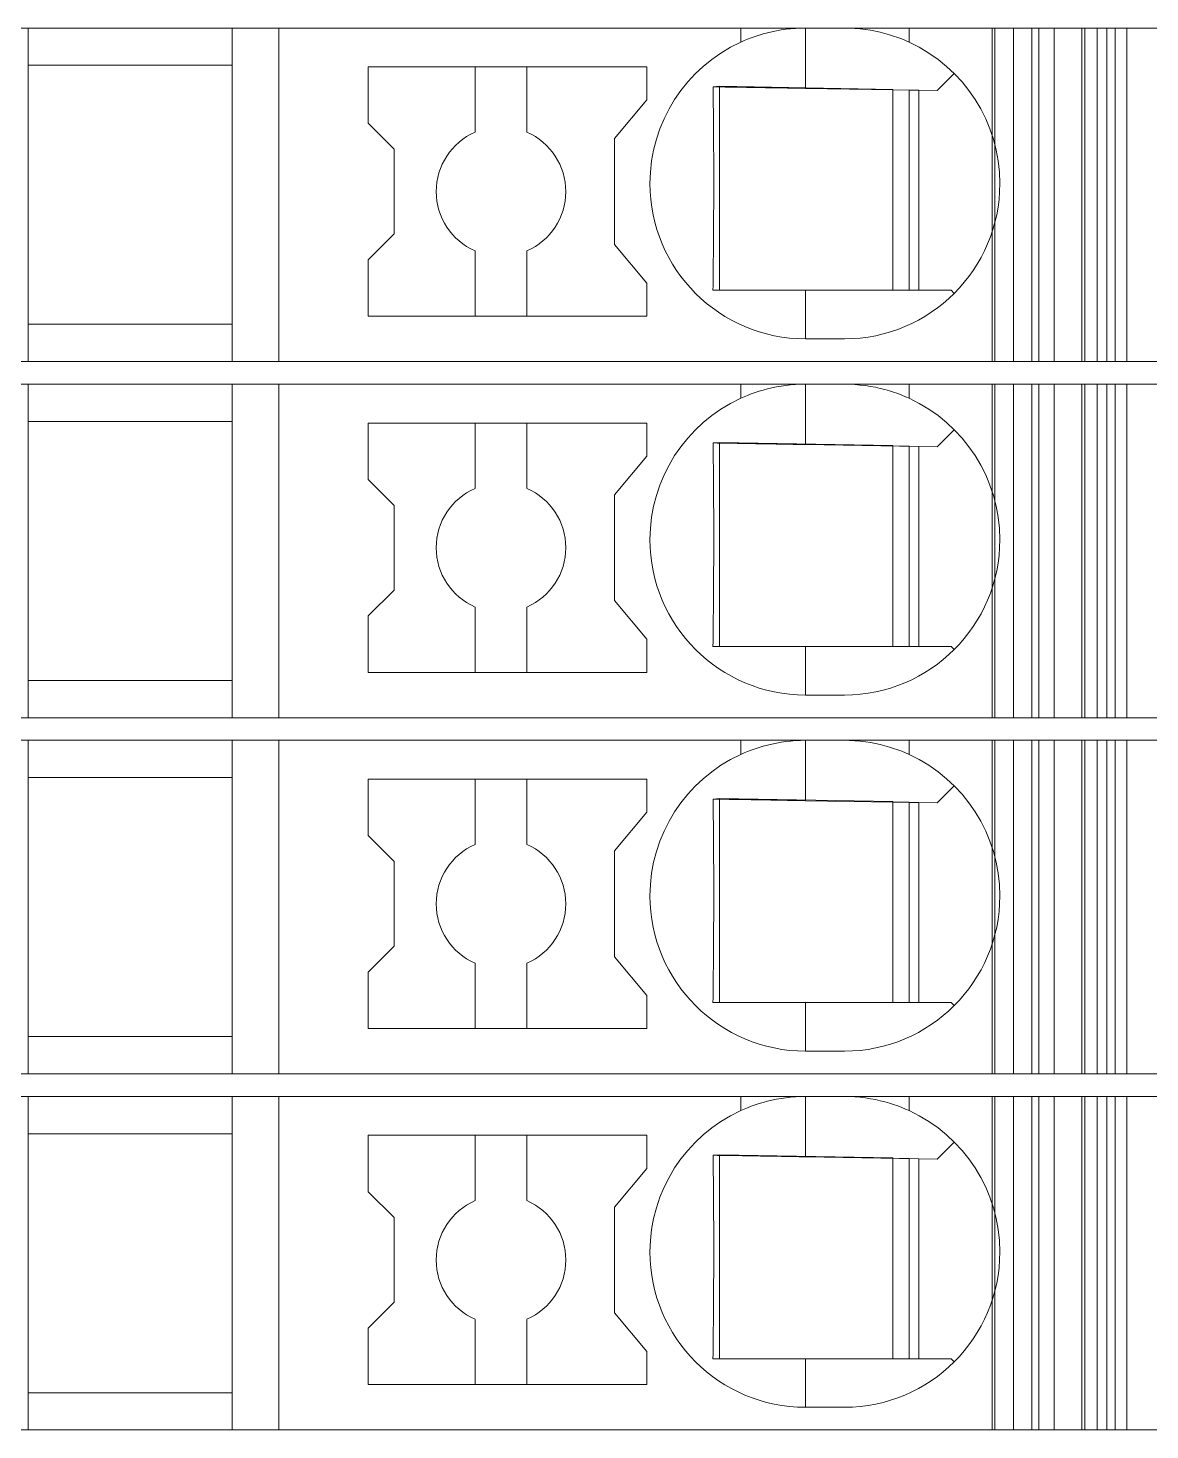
# Model space of a CAD drawing. Header units: millimetres. Extents: x 0 to 1680, y 0 to 1188.
# Drawn here: x 910.05 to 927.37, y 329.35 to 351 of the extents above; entities that cross this region are included whole.
import ezdxf
from ezdxf.enums import TextEntityAlignment as Align

# ---------------------------------------------------------------- set-up
doc = ezdxf.new("R2010")
doc.units = ezdxf.units.MM
for name, color, linetype, lineweight in [('EPLAN309', 5, 'Continuous', 5), ('EPLAN493', 5, 'Continuous', 5), ('MAIN-1', 7, 'Continuous', 5), ('MAIN-2', 7, 'Continuous', 5)]:
    doc.layers.add(name, color=color, linetype=linetype, lineweight=lineweight)
doc.styles.add('Tahoma', font='')
doc.styles.get('Tahoma').set_extended_font_data('Tahoma')

# ---------------------------------------------------------------- blocks, each defined once
blk = doc.blocks.new('EPLSYM_LibrarySPECIAL_Symbol12_Variant0_Placement8_10')
at = {"layer": 'EPLAN309', "lineweight": 13, "ltscale": 16}
blk.add_lwpolyline([(0, -5.15), (68.15, -5.15), (68.15, 0), (0, 0)], close=True, dxfattribs=at)
at = {"layer": 'EPLAN493', "color": 5, "style": 'Tahoma'}
blk.add_attdef('17_20450', text='', height=2.3478, dxfattribs=at).set_placement((0, -21.83478), align=Align.MIDDLE_RIGHT)
blk = doc.blocks.new('EPLSYM_LibrarySPECIAL_Symbol12_Variant0_Placement8_11')
at = {"layer": 'EPLAN309', "lineweight": 13, "ltscale": 16}
blk.add_lwpolyline([(0, -5.15), (68.15, -5.15), (68.15, 0), (0, 0)], close=True, dxfattribs=at)
at = {"layer": 'EPLAN493', "color": 5, "style": 'Tahoma'}
blk.add_attdef('17_20450', text='', height=2.3478, dxfattribs=at).set_placement((0, -21.83478), align=Align.MIDDLE_RIGHT)
blk = doc.blocks.new('EPLSYM_LibrarySPECIAL_Symbol12_Variant0_Placement8_12')
at = {"layer": 'EPLAN309', "lineweight": 13, "ltscale": 16}
blk.add_lwpolyline([(0, -5.15), (68.15, -5.15), (68.15, 0), (0, 0)], close=True, dxfattribs=at)
at = {"layer": 'EPLAN493', "color": 5, "style": 'Tahoma'}
blk.add_attdef('17_20450', text='', height=2.3478, dxfattribs=at).set_placement((0, -21.83478), align=Align.MIDDLE_RIGHT)
blk = doc.blocks.new('EPLSYM_LibrarySPECIAL_Symbol12_Variant0_Placement8_13')
at = {"layer": 'EPLAN309', "lineweight": 13, "ltscale": 16}
blk.add_lwpolyline([(0, -5.15), (68.15, -5.15), (68.15, 0), (0, 0)], close=True, dxfattribs=at)
at = {"layer": 'EPLAN493', "color": 5, "style": 'Tahoma'}
blk.add_attdef('17_20450', text='', height=2.3478, dxfattribs=at).set_placement((0, -21.83478), align=Align.MIDDLE_RIGHT)

msp = doc.modelspace()

# ---------------------------------------------------------------- linework, layer by layer
at = {"layer": 'MAIN-1'}
for p, q in [((910.05, 351), (913.2, 351)), ((910.05, 351), (910.05, 345.85)), ((913.919, 351), (913.2, 351)), ((913.2, 345.85), (913.2, 351)), ((921.05, 351), (913.919, 351)), ((913.919, 351), (913.919, 345.85)), ((921.05, 351), (922.05, 351)), ((921.05, 350.782), (921.05, 351)), ((921.601, 350.958), (921.531, 350.943)), ((921.673, 350.97), (921.601, 350.958)), ((921.746, 350.981), (921.673, 350.97)), ((921.821, 350.989), (921.746, 350.981)), ((921.897, 350.995), (921.821, 350.989)), ((921.973, 350.999), (921.897, 350.995)), ((922.05, 351), (921.973, 350.999)), ((922.05, 350.068), (922.05, 351)), ((922.05, 351), (922.65, 351)), ((922.65, 351), (922.732, 350.999)), ((923.65, 351), (922.65, 351)), ((922.732, 350.999), (922.814, 350.994)), ((922.814, 350.994), (922.896, 350.987)), ((922.896, 350.987), (922.975, 350.978)), ((922.975, 350.978), (923.053, 350.966)), ((923.053, 350.966), (923.13, 350.952)), ((923.13, 350.952), (923.204, 350.935)), ((923.65, 351), (926.704, 351)), ((923.65, 350.782), (923.65, 351)), ((926.832, 351), (926.704, 351)), ((926.704, 345.85), (926.704, 351)), ((926.832, 351), (927.367, 351)), ((926.832, 345.85), (926.832, 351)), ((921.102, 350.805), (921.05, 350.782)), ((921.156, 350.827), (921.102, 350.805)), ((921.213, 350.849), (921.156, 350.827)), ((921.272, 350.87), (921.213, 350.849)), ((921.333, 350.89), (921.272, 350.87)), ((921.397, 350.909), (921.333, 350.89)), ((921.463, 350.927), (921.397, 350.909)), ((921.531, 350.943), (921.463, 350.927)), ((923.204, 350.935), (923.275, 350.917)), ((923.275, 350.917), (923.345, 350.897)), ((923.345, 350.897), (923.411, 350.876)), ((923.411, 350.876), (923.475, 350.854)), ((923.475, 350.854), (923.536, 350.831)), ((923.536, 350.831), (923.594, 350.806)), ((923.594, 350.806), (923.65, 350.782)), ((910.05, 350.425), (913.2, 350.425)), ((915.3, 350.4), (915.3, 349.529)), ((915.3, 350.4), (919.6, 350.4)), ((916.95, 350.4), (916.95, 349.392)), ((917.75, 349.392), (917.75, 350.4)), ((919.6, 349.889), (919.6, 350.4)), ((924.083, 350.033), (924.347, 350.297)), ((920.624, 350.092), (920.625, 350.022)), ((920.685, 350.091), (920.624, 350.092)), ((920.746, 350.09), (920.685, 350.091)), ((920.721, 350.091), (920.721, 346.95)), ((920.809, 350.089), (920.746, 350.09)), ((920.873, 350.088), (920.809, 350.089)), ((920.937, 350.087), (920.873, 350.088)), ((921.003, 350.086), (920.937, 350.087)), ((921.071, 350.085), (921.003, 350.086)), ((921.14, 350.084), (921.071, 350.085)), ((921.21, 350.082), (921.14, 350.084)), ((921.283, 350.081), (921.21, 350.082)), ((921.358, 350.08), (921.283, 350.081)), ((919.1, 349.293), (919.6, 349.889)), ((920.625, 350.022), (920.625, 349.95)), ((920.625, 349.95), (920.626, 349.877)), ((920.626, 349.877), (920.627, 349.803)), ((921.435, 350.079), (921.358, 350.08)), ((921.514, 350.077), (921.435, 350.079)), ((921.597, 350.076), (921.514, 350.077)), ((921.682, 350.075), (921.597, 350.076)), ((921.771, 350.073), (921.682, 350.075)), ((921.862, 350.071), (921.771, 350.073)), ((921.955, 350.07), (921.862, 350.071)), ((922.05, 350.068), (921.955, 350.07)), ((922.05, 350.068), (924.083, 350.033)), ((923.4, 350.045), (923.4, 346.95)), ((923.65, 346.95), (923.65, 350.04)), ((923.8, 350.038), (923.8, 346.95)), ((920.627, 349.803), (920.628, 349.727)), ((920.628, 349.727), (920.628, 349.649)), ((920.628, 349.649), (920.629, 349.57)), ((915.7, 349.129), (915.3, 349.529)), ((920.629, 349.57), (920.63, 349.488)), ((920.63, 349.488), (920.63, 349.404)), ((919.1, 349.293), (919.1, 347.657)), ((920.63, 349.404), (920.631, 349.317)), ((920.631, 349.317), (920.631, 349.226)), ((920.631, 349.226), (920.632, 349.132)), ((915.7, 349.129), (915.7, 347.821)), ((920.632, 349.132), (920.633, 349.034)), ((920.633, 349.034), (920.633, 348.931)), ((920.633, 348.931), (920.633, 348.824)), ((920.633, 348.824), (920.633, 348.713)), ((920.633, 348.713), (920.634, 348.6)), ((920.634, 348.6), (920.633, 348.479)), ((920.633, 348.479), (920.633, 348.361)), ((920.633, 348.361), (920.633, 348.247)), ((920.633, 348.247), (920.632, 348.138)), ((920.632, 348.138), (920.632, 348.034)), ((920.632, 348.034), (920.631, 347.934)), ((920.631, 347.934), (920.631, 347.839)), ((915.7, 347.821), (915.3, 347.421)), ((920.63, 347.748), (920.629, 347.659)), ((920.631, 347.839), (920.63, 347.748)), ((916.95, 347.558), (916.95, 346.55)), ((917.75, 347.558), (917.75, 346.55)), ((919.1, 347.657), (919.6, 347.061)), ((920.628, 347.49), (920.627, 347.408)), ((920.629, 347.659), (920.628, 347.573)), ((920.628, 347.573), (920.628, 347.49)), ((915.3, 347.421), (915.3, 346.55)), ((920.626, 347.329), (920.625, 347.25)), ((920.627, 347.408), (920.626, 347.329)), ((919.6, 346.55), (919.6, 347.061)), ((920.624, 347.098), (920.623, 347.024)), ((920.625, 347.25), (920.624, 347.174)), ((920.624, 347.174), (920.624, 347.098)), ((920.623, 347.024), (920.622, 346.95)), ((920.622, 346.95), (920.683, 346.95)), ((920.683, 346.95), (920.746, 346.95)), ((920.746, 346.95), (920.809, 346.95)), ((920.809, 346.95), (920.873, 346.95)), ((920.873, 346.95), (920.939, 346.95)), ((920.939, 346.95), (921.005, 346.95)), ((921.005, 346.95), (921.074, 346.95)), ((921.074, 346.95), (921.144, 346.95)), ((921.144, 346.95), (921.215, 346.95)), ((921.215, 346.95), (921.289, 346.95)), ((921.289, 346.95), (921.364, 346.95)), ((921.364, 346.95), (921.442, 346.95)), ((921.442, 346.95), (921.522, 346.95)), ((921.522, 346.95), (921.605, 346.95)), ((921.605, 346.95), (921.69, 346.95)), ((921.69, 346.95), (921.778, 346.95)), ((921.778, 346.95), (921.867, 346.95)), ((921.867, 346.95), (921.958, 346.95)), ((921.958, 346.95), (922.05, 346.95)), ((922.05, 346.95), (924.3, 346.95)), ((922.05, 346.95), (922.05, 346.2)), ((924.347, 346.903), (924.3, 346.95)), ((910.05, 346.425), (913.2, 346.425)), ((919.6, 346.55), (915.3, 346.55)), ((922.65, 346.2), (922.05, 346.2)), ((910.05, 345.85), (913.2, 345.85)), ((913.919, 345.85), (913.2, 345.85)), ((913.919, 345.85), (926.704, 345.85)), ((925.544, 345.85), (925.544, 345.85)), ((925.65, 345.85), (925.65, 345.85)), ((926.832, 345.85), (926.704, 345.85)), ((926.832, 345.85), (927.367, 345.85)), ((910.05, 345.5), (913.2, 345.5)), ((910.05, 345.5), (910.05, 340.35)), ((913.919, 345.5), (913.2, 345.5)), ((913.2, 340.35), (913.2, 345.5)), ((921.05, 345.5), (913.919, 345.5)), ((913.919, 345.5), (913.919, 340.35)), ((921.05, 345.5), (922.05, 345.5)), ((921.05, 345.282), (921.05, 345.5)), ((921.156, 345.327), (921.102, 345.305)), ((921.213, 345.349), (921.156, 345.327)), ((921.272, 345.37), (921.213, 345.349)), ((921.333, 345.39), (921.272, 345.37)), ((921.397, 345.409), (921.333, 345.39)), ((921.463, 345.427), (921.397, 345.409)), ((921.531, 345.443), (921.463, 345.427)), ((921.601, 345.458), (921.531, 345.443)), ((921.673, 345.47), (921.601, 345.458)), ((921.746, 345.481), (921.673, 345.47)), ((921.821, 345.489), (921.746, 345.481)), ((921.897, 345.495), (921.821, 345.489)), ((921.973, 345.499), (921.897, 345.495)), ((922.05, 345.5), (921.973, 345.499)), ((922.05, 344.568), (922.05, 345.5)), ((922.05, 345.5), (922.65, 345.5)), ((922.65, 345.5), (922.732, 345.499)), ((923.65, 345.5), (922.65, 345.5)), ((922.732, 345.499), (922.814, 345.494)), ((922.814, 345.494), (922.896, 345.487)), ((922.896, 345.487), (922.975, 345.478)), ((922.975, 345.478), (923.053, 345.466)), ((923.053, 345.466), (923.13, 345.452)), ((923.13, 345.452), (923.204, 345.435)), ((923.204, 345.435), (923.275, 345.417)), ((923.275, 345.417), (923.345, 345.397)), ((923.345, 345.397), (923.411, 345.376)), ((923.411, 345.376), (923.475, 345.354)), ((923.475, 345.354), (923.536, 345.331)), ((923.536, 345.331), (923.594, 345.306)), ((923.65, 345.5), (926.704, 345.5)), ((923.65, 345.282), (923.65, 345.5)), ((926.832, 345.5), (926.704, 345.5)), ((926.704, 340.35), (926.704, 345.5)), ((926.832, 345.5), (927.367, 345.5)), ((926.832, 340.35), (926.832, 345.5)), ((921.102, 345.305), (921.05, 345.282)), ((923.594, 345.306), (923.65, 345.282)), ((910.05, 344.925), (913.2, 344.925)), ((915.3, 344.9), (915.3, 344.029)), ((915.3, 344.9), (919.6, 344.9)), ((916.95, 344.9), (916.95, 343.892)), ((917.75, 343.892), (917.75, 344.9)), ((919.6, 344.389), (919.6, 344.9)), ((924.083, 344.533), (924.347, 344.797)), ((920.624, 344.592), (920.625, 344.522)), ((920.685, 344.591), (920.624, 344.592)), ((920.625, 344.522), (920.625, 344.45)), ((920.746, 344.59), (920.685, 344.591)), ((920.721, 344.591), (920.721, 341.45)), ((920.809, 344.589), (920.746, 344.59)), ((920.873, 344.588), (920.809, 344.589)), ((920.937, 344.587), (920.873, 344.588)), ((921.003, 344.586), (920.937, 344.587)), ((921.071, 344.585), (921.003, 344.586)), ((921.14, 344.584), (921.071, 344.585)), ((921.21, 344.582), (921.14, 344.584)), ((921.283, 344.581), (921.21, 344.582)), ((921.358, 344.58), (921.283, 344.581)), ((921.435, 344.579), (921.358, 344.58)), ((921.514, 344.577), (921.435, 344.579)), ((921.597, 344.576), (921.514, 344.577)), ((921.682, 344.575), (921.597, 344.576)), ((921.771, 344.573), (921.682, 344.575)), ((921.862, 344.571), (921.771, 344.573)), ((921.955, 344.57), (921.862, 344.571)), ((922.05, 344.568), (921.955, 344.57)), ((922.05, 344.568), (924.083, 344.533)), ((923.4, 344.545), (923.4, 341.45)), ((923.65, 341.45), (923.65, 344.54)), ((923.8, 344.538), (923.8, 341.45)), ((919.1, 343.793), (919.6, 344.389)), ((920.625, 344.45), (920.626, 344.377)), ((920.626, 344.377), (920.627, 344.303)), ((920.627, 344.303), (920.628, 344.227)), ((915.7, 343.629), (915.3, 344.029)), ((920.628, 344.227), (920.628, 344.149)), ((920.628, 344.149), (920.629, 344.07)), ((920.629, 344.07), (920.63, 343.988)), ((920.63, 343.988), (920.63, 343.904)), ((920.63, 343.904), (920.631, 343.817)), ((920.631, 343.817), (920.631, 343.726)), ((915.7, 343.629), (915.7, 342.321)), ((919.1, 343.793), (919.1, 342.157)), ((920.631, 343.726), (920.632, 343.632)), ((920.632, 343.632), (920.633, 343.534)), ((920.633, 343.534), (920.633, 343.431)), ((920.633, 343.431), (920.633, 343.324)), ((920.633, 343.324), (920.633, 343.213)), ((920.633, 343.213), (920.634, 343.1)), ((920.634, 343.1), (920.633, 342.979)), ((920.633, 342.979), (920.633, 342.861)), ((920.633, 342.747), (920.632, 342.638)), ((920.633, 342.861), (920.633, 342.747)), ((920.632, 342.534), (920.631, 342.434)), ((920.632, 342.638), (920.632, 342.534)), ((915.7, 342.321), (915.3, 341.921)), ((920.631, 342.339), (920.63, 342.248)), ((920.631, 342.434), (920.631, 342.339)), ((919.1, 342.157), (919.6, 341.561)), ((920.629, 342.159), (920.628, 342.073)), ((920.628, 342.073), (920.628, 341.99)), ((920.63, 342.248), (920.629, 342.159)), ((915.3, 341.921), (915.3, 341.05)), ((916.95, 342.058), (916.95, 341.05)), ((917.75, 342.058), (917.75, 341.05)), ((920.627, 341.908), (920.626, 341.829)), ((920.628, 341.99), (920.627, 341.908)), ((920.625, 341.75), (920.624, 341.674)), ((920.624, 341.674), (920.624, 341.598)), ((920.626, 341.829), (920.625, 341.75)), ((919.6, 341.05), (919.6, 341.561)), ((920.623, 341.524), (920.622, 341.45)), ((920.622, 341.45), (920.683, 341.45)), ((920.624, 341.598), (920.623, 341.524)), ((920.683, 341.45), (920.746, 341.45)), ((920.746, 341.45), (920.809, 341.45)), ((920.809, 341.45), (920.873, 341.45)), ((920.873, 341.45), (920.939, 341.45)), ((920.939, 341.45), (921.005, 341.45)), ((921.005, 341.45), (921.074, 341.45)), ((921.074, 341.45), (921.144, 341.45)), ((921.144, 341.45), (921.215, 341.45)), ((921.215, 341.45), (921.289, 341.45)), ((921.289, 341.45), (921.364, 341.45)), ((921.364, 341.45), (921.442, 341.45)), ((921.442, 341.45), (921.522, 341.45)), ((921.522, 341.45), (921.605, 341.45)), ((921.605, 341.45), (921.69, 341.45)), ((921.69, 341.45), (921.778, 341.45)), ((921.778, 341.45), (921.867, 341.45)), ((921.867, 341.45), (921.958, 341.45)), ((921.958, 341.45), (922.05, 341.45)), ((922.05, 341.45), (924.3, 341.45)), ((922.05, 341.45), (922.05, 340.7)), ((924.347, 341.403), (924.3, 341.45)), ((919.6, 341.05), (915.3, 341.05)), ((910.05, 340.925), (913.2, 340.925)), ((922.65, 340.7), (922.05, 340.7)), ((910.05, 340.35), (913.2, 340.35)), ((913.919, 340.35), (913.2, 340.35)), ((913.919, 340.35), (926.704, 340.35)), ((925.544, 340.35), (925.544, 340.35)), ((925.65, 340.35), (925.65, 340.35)), ((926.832, 340.35), (926.704, 340.35)), ((926.832, 340.35), (927.367, 340.35)), ((910.05, 340), (913.2, 340)), ((910.05, 340), (910.05, 334.85)), ((913.919, 340), (913.2, 340)), ((913.2, 334.85), (913.2, 340)), ((921.05, 340), (913.919, 340)), ((913.919, 340), (913.919, 334.85)), ((921.05, 340), (922.05, 340)), ((921.05, 339.782), (921.05, 340)), ((921.397, 339.909), (921.333, 339.89)), ((921.463, 339.927), (921.397, 339.909)), ((921.531, 339.943), (921.463, 339.927)), ((921.601, 339.958), (921.531, 339.943)), ((921.673, 339.97), (921.601, 339.958)), ((921.746, 339.981), (921.673, 339.97)), ((921.821, 339.989), (921.746, 339.981)), ((921.897, 339.995), (921.821, 339.989)), ((921.973, 339.999), (921.897, 339.995)), ((922.05, 340), (921.973, 339.999)), ((922.05, 339.068), (922.05, 340)), ((922.05, 340), (922.65, 340)), ((922.65, 340), (922.732, 339.999)), ((923.65, 340), (922.65, 340)), ((922.732, 339.999), (922.814, 339.994)), ((922.814, 339.994), (922.896, 339.987)), ((922.896, 339.987), (922.975, 339.978)), ((922.975, 339.978), (923.053, 339.966)), ((923.053, 339.966), (923.13, 339.952)), ((923.13, 339.952), (923.204, 339.935)), ((923.204, 339.935), (923.275, 339.917)), ((923.275, 339.917), (923.345, 339.897)), ((923.65, 340), (926.704, 340)), ((923.65, 339.782), (923.65, 340)), ((926.832, 340), (926.704, 340)), ((926.704, 334.85), (926.704, 340)), ((926.832, 340), (927.367, 340)), ((926.832, 334.85), (926.832, 340)), ((921.102, 339.805), (921.05, 339.782)), ((921.156, 339.827), (921.102, 339.805)), ((921.213, 339.849), (921.156, 339.827)), ((921.272, 339.87), (921.213, 339.849)), ((921.333, 339.89), (921.272, 339.87)), ((923.345, 339.897), (923.411, 339.876)), ((923.411, 339.876), (923.475, 339.854)), ((923.475, 339.854), (923.536, 339.831)), ((923.536, 339.831), (923.594, 339.806)), ((923.594, 339.806), (923.65, 339.782)), ((910.05, 339.425), (913.2, 339.425)), ((915.3, 339.4), (915.3, 338.529)), ((915.3, 339.4), (919.6, 339.4)), ((916.95, 339.4), (916.95, 338.392)), ((917.75, 338.392), (917.75, 339.4)), ((919.6, 338.889), (919.6, 339.4)), ((924.083, 339.033), (924.347, 339.297)), ((920.624, 339.092), (920.625, 339.022)), ((920.685, 339.091), (920.624, 339.092)), ((920.746, 339.09), (920.685, 339.091)), ((920.721, 339.091), (920.721, 335.95)), ((920.809, 339.089), (920.746, 339.09)), ((920.873, 339.088), (920.809, 339.089)), ((920.937, 339.087), (920.873, 339.088)), ((921.003, 339.086), (920.937, 339.087)), ((921.071, 339.085), (921.003, 339.086)), ((921.14, 339.084), (921.071, 339.085)), ((921.21, 339.082), (921.14, 339.084)), ((921.283, 339.081), (921.21, 339.082)), ((921.358, 339.08), (921.283, 339.081)), ((921.435, 339.079), (921.358, 339.08)), ((921.514, 339.077), (921.435, 339.079)), ((921.597, 339.076), (921.514, 339.077)), ((921.682, 339.075), (921.597, 339.076)), ((921.771, 339.073), (921.682, 339.075)), ((921.862, 339.071), (921.771, 339.073)), ((921.955, 339.07), (921.862, 339.071)), ((922.05, 339.068), (921.955, 339.07)), ((922.05, 339.068), (924.083, 339.033)), ((923.4, 339.045), (923.4, 335.95)), ((923.65, 335.95), (923.65, 339.04)), ((919.1, 338.293), (919.6, 338.889)), ((920.625, 339.022), (920.625, 338.95)), ((920.625, 338.95), (920.626, 338.877)), ((920.626, 338.877), (920.627, 338.803)), ((923.8, 339.038), (923.8, 335.95)), ((920.627, 338.803), (920.628, 338.727)), ((920.628, 338.727), (920.628, 338.649)), ((920.628, 338.649), (920.629, 338.57)), ((915.7, 338.129), (915.3, 338.529)), ((920.629, 338.57), (920.63, 338.488)), ((920.63, 338.488), (920.63, 338.404)), ((920.63, 338.404), (920.631, 338.317)), ((919.1, 338.293), (919.1, 336.657)), ((920.631, 338.317), (920.631, 338.226)), ((920.631, 338.226), (920.632, 338.132)), ((915.7, 338.129), (915.7, 336.821)), ((920.632, 338.132), (920.633, 338.034)), ((920.633, 338.034), (920.633, 337.931)), ((920.633, 337.931), (920.633, 337.824)), ((920.633, 337.824), (920.633, 337.713)), ((920.633, 337.713), (920.634, 337.6)), ((920.634, 337.6), (920.633, 337.479)), ((920.633, 337.479), (920.633, 337.361)), ((920.633, 337.361), (920.633, 337.247)), ((920.633, 337.247), (920.632, 337.138)), ((920.632, 337.138), (920.632, 337.034)), ((920.632, 337.034), (920.631, 336.934)), ((920.631, 336.934), (920.631, 336.839)), ((915.7, 336.821), (915.3, 336.421)), ((920.629, 336.659), (920.628, 336.573)), ((920.63, 336.748), (920.629, 336.659)), ((920.631, 336.839), (920.63, 336.748)), ((916.95, 336.558), (916.95, 335.55)), ((917.75, 336.558), (917.75, 335.55)), ((919.1, 336.657), (919.6, 336.061)), ((920.628, 336.49), (920.627, 336.408)), ((920.628, 336.573), (920.628, 336.49)), ((915.3, 336.421), (915.3, 335.55)), ((920.625, 336.25), (920.624, 336.174)), ((920.626, 336.329), (920.625, 336.25)), ((920.627, 336.408), (920.626, 336.329)), ((919.6, 335.55), (919.6, 336.061)), ((920.623, 336.024), (920.622, 335.95)), ((920.624, 336.098), (920.623, 336.024)), ((920.624, 336.174), (920.624, 336.098)), ((920.622, 335.95), (920.683, 335.95)), ((920.683, 335.95), (920.746, 335.95)), ((920.746, 335.95), (920.809, 335.95)), ((920.809, 335.95), (920.873, 335.95)), ((920.873, 335.95), (920.939, 335.95)), ((920.939, 335.95), (921.005, 335.95)), ((921.005, 335.95), (921.074, 335.95)), ((921.074, 335.95), (921.144, 335.95)), ((921.144, 335.95), (921.215, 335.95)), ((921.215, 335.95), (921.289, 335.95)), ((921.289, 335.95), (921.364, 335.95)), ((921.364, 335.95), (921.442, 335.95)), ((921.442, 335.95), (921.522, 335.95)), ((921.522, 335.95), (921.605, 335.95)), ((921.605, 335.95), (921.69, 335.95)), ((921.69, 335.95), (921.778, 335.95)), ((921.778, 335.95), (921.867, 335.95)), ((921.867, 335.95), (921.958, 335.95)), ((921.958, 335.95), (922.05, 335.95)), ((922.05, 335.95), (924.3, 335.95)), ((922.05, 335.95), (922.05, 335.2)), ((924.347, 335.903), (924.3, 335.95)), ((910.05, 335.425), (913.2, 335.425)), ((919.6, 335.55), (915.3, 335.55)), ((922.65, 335.2), (922.05, 335.2)), ((910.05, 334.85), (913.2, 334.85)), ((913.919, 334.85), (913.2, 334.85)), ((913.919, 334.85), (926.704, 334.85)), ((925.544, 334.85), (925.544, 334.85)), ((925.65, 334.85), (925.65, 334.85)), ((926.832, 334.85), (926.704, 334.85)), ((926.832, 334.85), (927.367, 334.85)), ((910.05, 334.5), (913.2, 334.5)), ((910.05, 334.5), (910.05, 329.35)), ((913.919, 334.5), (913.2, 334.5)), ((913.2, 329.35), (913.2, 334.5)), ((921.05, 334.5), (913.919, 334.5)), ((913.919, 334.5), (913.919, 329.35)), ((921.05, 334.5), (922.05, 334.5)), ((921.05, 334.282), (921.05, 334.5)), ((921.897, 334.495), (921.821, 334.489)), ((921.973, 334.499), (921.897, 334.495)), ((922.05, 334.5), (921.973, 334.499)), ((922.05, 333.568), (922.05, 334.5)), ((922.05, 334.5), (922.65, 334.5)), ((922.65, 334.5), (922.732, 334.499)), ((923.65, 334.5), (922.65, 334.5)), ((922.732, 334.499), (922.814, 334.494)), ((922.814, 334.494), (922.896, 334.487)), ((923.65, 334.5), (926.704, 334.5)), ((923.65, 334.282), (923.65, 334.5)), ((926.832, 334.5), (926.704, 334.5)), ((926.704, 329.35), (926.704, 334.5)), ((926.832, 334.5), (927.367, 334.5)), ((926.832, 329.35), (926.832, 334.5)), ((921.102, 334.305), (921.05, 334.282)), ((921.156, 334.327), (921.102, 334.305)), ((921.213, 334.349), (921.156, 334.327)), ((921.272, 334.37), (921.213, 334.349)), ((921.333, 334.39), (921.272, 334.37)), ((921.397, 334.409), (921.333, 334.39)), ((921.463, 334.427), (921.397, 334.409)), ((921.531, 334.443), (921.463, 334.427)), ((921.601, 334.458), (921.531, 334.443)), ((921.673, 334.47), (921.601, 334.458)), ((921.746, 334.481), (921.673, 334.47)), ((921.821, 334.489), (921.746, 334.481)), ((922.896, 334.487), (922.975, 334.478)), ((922.975, 334.478), (923.053, 334.466)), ((923.053, 334.466), (923.13, 334.452)), ((923.13, 334.452), (923.204, 334.435)), ((923.204, 334.435), (923.275, 334.417)), ((923.275, 334.417), (923.345, 334.397)), ((923.345, 334.397), (923.411, 334.376)), ((923.411, 334.376), (923.475, 334.354)), ((923.475, 334.354), (923.536, 334.331)), ((923.536, 334.331), (923.594, 334.306)), ((923.594, 334.306), (923.65, 334.282)), ((910.05, 333.925), (913.2, 333.925)), ((915.3, 333.9), (915.3, 333.029)), ((915.3, 333.9), (919.6, 333.9)), ((916.95, 333.9), (916.95, 332.892)), ((917.75, 332.892), (917.75, 333.9)), ((919.6, 333.389), (919.6, 333.9)), ((924.083, 333.533), (924.347, 333.797)), ((920.624, 333.592), (920.625, 333.522)), ((920.685, 333.591), (920.624, 333.592)), ((920.625, 333.522), (920.625, 333.45)), ((920.625, 333.45), (920.626, 333.377)), ((920.746, 333.59), (920.685, 333.591)), ((920.721, 333.591), (920.721, 330.45)), ((920.809, 333.589), (920.746, 333.59)), ((920.873, 333.588), (920.809, 333.589)), ((920.937, 333.587), (920.873, 333.588)), ((921.003, 333.586), (920.937, 333.587)), ((921.071, 333.585), (921.003, 333.586)), ((921.14, 333.584), (921.071, 333.585)), ((921.21, 333.582), (921.14, 333.584)), ((921.283, 333.581), (921.21, 333.582)), ((921.358, 333.58), (921.283, 333.581)), ((921.435, 333.579), (921.358, 333.58)), ((921.514, 333.577), (921.435, 333.579)), ((921.597, 333.576), (921.514, 333.577)), ((921.682, 333.575), (921.597, 333.576)), ((921.771, 333.573), (921.682, 333.575)), ((921.862, 333.571), (921.771, 333.573)), ((921.955, 333.57), (921.862, 333.571)), ((922.05, 333.568), (921.955, 333.57)), ((922.05, 333.568), (924.083, 333.533)), ((923.4, 333.545), (923.4, 330.45)), ((923.65, 330.45), (923.65, 333.54)), ((923.8, 333.538), (923.8, 330.45)), ((919.1, 332.793), (919.6, 333.389)), ((920.626, 333.377), (920.627, 333.303)), ((920.627, 333.303), (920.628, 333.227)), ((920.628, 333.227), (920.628, 333.149)), ((915.7, 332.629), (915.3, 333.029)), ((920.628, 333.149), (920.629, 333.07)), ((920.629, 333.07), (920.63, 332.988)), ((920.63, 332.988), (920.63, 332.904)), ((919.1, 332.793), (919.1, 331.157)), ((920.63, 332.904), (920.631, 332.817)), ((920.631, 332.817), (920.631, 332.726)), ((915.7, 332.629), (915.7, 331.321)), ((920.631, 332.726), (920.632, 332.632)), ((920.632, 332.632), (920.633, 332.534)), ((920.633, 332.534), (920.633, 332.431)), ((920.633, 332.431), (920.633, 332.324)), ((920.633, 332.324), (920.633, 332.213)), ((920.633, 332.213), (920.634, 332.1)), ((920.634, 332.1), (920.633, 331.979)), ((920.633, 331.979), (920.633, 331.861)), ((920.633, 331.747), (920.632, 331.638)), ((920.633, 331.861), (920.633, 331.747)), ((920.632, 331.534), (920.631, 331.434)), ((920.632, 331.638), (920.632, 331.534)), ((915.7, 331.321), (915.3, 330.921)), ((920.63, 331.248), (920.629, 331.159)), ((920.631, 331.339), (920.63, 331.248)), ((920.631, 331.434), (920.631, 331.339)), ((916.95, 331.058), (916.95, 330.05)), ((917.75, 331.058), (917.75, 330.05)), ((919.1, 331.157), (919.6, 330.561)), ((920.629, 331.159), (920.628, 331.073)), ((920.628, 331.073), (920.628, 330.99)), ((915.3, 330.921), (915.3, 330.05)), ((920.626, 330.829), (920.625, 330.75)), ((920.627, 330.908), (920.626, 330.829)), ((920.628, 330.99), (920.627, 330.908)), ((920.624, 330.598), (920.623, 330.524)), ((920.625, 330.75), (920.624, 330.674)), ((920.624, 330.674), (920.624, 330.598)), ((919.6, 330.05), (919.6, 330.561)), ((920.623, 330.524), (920.622, 330.45)), ((920.622, 330.45), (920.683, 330.45)), ((920.683, 330.45), (920.746, 330.45)), ((920.746, 330.45), (920.809, 330.45)), ((920.809, 330.45), (920.873, 330.45)), ((920.873, 330.45), (920.939, 330.45)), ((920.939, 330.45), (921.005, 330.45)), ((921.005, 330.45), (921.074, 330.45)), ((921.074, 330.45), (921.144, 330.45)), ((921.144, 330.45), (921.215, 330.45)), ((921.215, 330.45), (921.289, 330.45)), ((921.289, 330.45), (921.364, 330.45)), ((921.364, 330.45), (921.442, 330.45)), ((921.442, 330.45), (921.522, 330.45)), ((921.522, 330.45), (921.605, 330.45)), ((921.605, 330.45), (921.69, 330.45)), ((921.69, 330.45), (921.778, 330.45)), ((921.778, 330.45), (921.867, 330.45)), ((921.867, 330.45), (921.958, 330.45)), ((921.958, 330.45), (922.05, 330.45)), ((922.05, 330.45), (924.3, 330.45)), ((922.05, 330.45), (922.05, 329.7)), ((924.347, 330.403), (924.3, 330.45)), ((919.6, 330.05), (915.3, 330.05)), ((910.05, 329.925), (913.2, 329.925)), ((922.65, 329.7), (922.05, 329.7)), ((910.05, 329.35), (913.2, 329.35)), ((913.919, 329.35), (913.2, 329.35)), ((913.919, 329.35), (926.704, 329.35)), ((925.544, 329.35), (925.544, 329.35)), ((925.65, 329.35), (925.65, 329.35)), ((926.832, 329.35), (926.704, 329.35)), ((926.832, 329.35), (927.367, 329.35))]:
    msp.add_line(p, q, dxfattribs=at)
for centre, radius, start, end in [((922.05, 348.6), 2.4, 114.6244, 180), ((922.65, 348.6), 2.4, 0, 65.3756), ((917.35, 348.475), 1, 113.5782, 180), ((917.35, 348.475), 1, 0, 66.4218), ((922.05, 348.6), 2.4, 180, 270), ((922.65, 348.6), 2.4, 270, 0), ((917.35, 348.475), 1, 180, 246.4218), ((917.35, 348.475), 1, 293.5782, 0), ((922.05, 343.1), 2.4, 114.6244, 180), ((922.65, 343.1), 2.4, 0, 65.3756), ((917.35, 342.975), 1, 113.5782, 180), ((917.35, 342.975), 1, 0, 66.4218), ((917.35, 342.975), 1, 180, 246.4218), ((917.35, 342.975), 1, 293.5782, 0), ((922.05, 343.1), 2.4, 180, 270), ((922.65, 343.1), 2.4, 270, 0), ((922.05, 337.6), 2.4, 114.6244, 180), ((922.65, 337.6), 2.4, 0, 65.3756), ((917.35, 337.475), 1, 113.5782, 180), ((917.35, 337.475), 1, 0, 66.4218), ((922.05, 337.6), 2.4, 180, 270), ((922.65, 337.6), 2.4, 270, 0), ((917.35, 337.475), 1, 180, 246.4218), ((917.35, 337.475), 1, 293.5782, 0), ((922.05, 332.1), 2.4, 114.6244, 180), ((922.65, 332.1), 2.4, 0, 65.3756), ((917.35, 331.975), 1, 113.5782, 180), ((917.35, 331.975), 1, 0, 66.4218), ((917.35, 331.975), 1, 180, 246.4218), ((917.35, 331.975), 1, 293.5782, 0), ((922.05, 332.1), 2.4, 180, 270), ((922.65, 332.1), 2.4, 270, 0)]:
    msp.add_arc(centre, radius, start, end, dxfattribs=at)
at = {"layer": 'MAIN-2'}
for p, q in [((924.931, 345.85), (924.931, 351)), ((924.971, 351), (924.971, 345.85)), ((925.262, 351), (925.262, 345.85)), ((925.544, 345.85), (925.544, 351)), ((925.65, 345.85), (925.65, 351)), ((925.891, 351), (925.891, 345.85)), ((926.316, 351), (926.316, 345.85)), ((926.361, 351), (926.361, 345.85)), ((926.363, 345.85), (926.363, 351)), ((926.55, 351), (926.55, 345.85)), ((927.008, 345.85), (927.008, 351)), ((920.721, 350.1), (920.624, 350.092)), ((920.721, 350.1), (920.721, 350.091)), ((923.4, 350.053), (920.721, 350.1)), ((923.4, 350.048), (923.4, 350.053)), ((923.65, 350.043), (923.4, 350.048)), ((923.4, 350.048), (923.4, 350.045)), ((923.65, 350.043), (923.65, 350.042)), ((923.8, 350.039), (923.65, 350.042)), ((923.65, 350.04), (923.65, 350.042)), ((923.8, 350.038), (923.8, 350.039)), ((923.8, 350.038), (924.083, 350.033)), ((923.8, 350.038), (923.8, 350.038)), ((923.4, 346.95), (923.4, 346.95)), ((923.65, 346.95), (923.65, 346.95)), ((924.347, 346.903), (924.347, 346.903)), ((924.931, 340.35), (924.931, 345.5)), ((924.971, 345.5), (924.971, 340.35)), ((925.262, 345.5), (925.262, 340.35)), ((925.544, 340.35), (925.544, 345.5)), ((925.65, 340.35), (925.65, 345.5)), ((925.891, 345.5), (925.891, 340.35)), ((926.316, 345.5), (926.316, 340.35)), ((926.361, 345.5), (926.361, 340.35)), ((926.363, 340.35), (926.363, 345.5)), ((926.55, 345.5), (926.55, 340.35)), ((927.008, 340.35), (927.008, 345.5)), ((920.721, 344.6), (920.624, 344.592)), ((920.721, 344.6), (920.721, 344.591)), ((923.4, 344.553), (920.721, 344.6)), ((923.4, 344.548), (923.4, 344.553)), ((923.65, 344.543), (923.4, 344.548)), ((923.4, 344.548), (923.4, 344.545)), ((923.65, 344.543), (923.65, 344.542)), ((923.8, 344.539), (923.65, 344.542)), ((923.65, 344.54), (923.65, 344.542)), ((923.8, 344.538), (923.8, 344.539)), ((923.8, 344.538), (924.083, 344.533)), ((923.8, 344.538), (923.8, 344.538)), ((923.4, 341.45), (923.4, 341.45)), ((923.65, 341.45), (923.65, 341.45)), ((924.347, 341.403), (924.347, 341.403)), ((924.931, 334.85), (924.931, 340)), ((924.971, 340), (924.971, 334.85)), ((925.262, 340), (925.262, 334.85)), ((925.544, 334.85), (925.544, 340)), ((925.65, 334.85), (925.65, 340)), ((925.891, 340), (925.891, 334.85)), ((926.316, 340), (926.316, 334.85)), ((926.361, 340), (926.361, 334.85)), ((926.363, 334.85), (926.363, 340)), ((926.55, 340), (926.55, 334.85)), ((927.008, 334.85), (927.008, 340)), ((920.721, 339.1), (920.624, 339.092)), ((920.721, 339.1), (920.721, 339.091)), ((923.4, 339.053), (920.721, 339.1)), ((923.4, 339.048), (923.4, 339.053)), ((923.65, 339.043), (923.4, 339.048)), ((923.4, 339.048), (923.4, 339.045)), ((923.65, 339.043), (923.65, 339.042)), ((923.8, 339.039), (923.65, 339.042)), ((923.65, 339.04), (923.65, 339.042)), ((923.8, 339.038), (923.8, 339.039)), ((923.8, 339.038), (924.083, 339.033)), ((923.8, 339.038), (923.8, 339.038)), ((923.4, 335.95), (923.4, 335.95)), ((923.65, 335.95), (923.65, 335.95)), ((924.347, 335.903), (924.347, 335.903)), ((924.931, 329.35), (924.931, 334.5)), ((924.971, 334.5), (924.971, 329.35)), ((925.262, 334.5), (925.262, 329.35)), ((925.544, 329.35), (925.544, 334.5)), ((925.65, 329.35), (925.65, 334.5)), ((925.891, 334.5), (925.891, 329.35)), ((926.316, 334.5), (926.316, 329.35)), ((926.361, 334.5), (926.361, 329.35)), ((926.363, 329.35), (926.363, 334.5)), ((926.55, 334.5), (926.55, 329.35)), ((927.008, 329.35), (927.008, 334.5)), ((920.721, 333.6), (920.624, 333.592)), ((920.721, 333.6), (920.721, 333.591)), ((923.4, 333.553), (920.721, 333.6)), ((923.4, 333.548), (923.4, 333.553)), ((923.65, 333.543), (923.4, 333.548)), ((923.4, 333.548), (923.4, 333.545)), ((923.65, 333.543), (923.65, 333.542)), ((923.8, 333.539), (923.65, 333.542)), ((923.65, 333.54), (923.65, 333.542)), ((923.8, 333.538), (923.8, 333.539)), ((923.8, 333.538), (924.083, 333.533)), ((923.8, 333.538), (923.8, 333.538)), ((923.4, 330.45), (923.4, 330.45)), ((923.65, 330.45), (923.65, 330.45)), ((924.347, 330.403), (924.347, 330.403))]:
    msp.add_line(p, q, dxfattribs=at)

# ---------------------------------------------------------------- block references
for name, p in [('EPLSYM_LibrarySPECIAL_Symbol12_Variant0_Placement8_10', (874, 351)), ('EPLSYM_LibrarySPECIAL_Symbol12_Variant0_Placement8_11', (874, 345.5)), ('EPLSYM_LibrarySPECIAL_Symbol12_Variant0_Placement8_12', (874, 340)), ('EPLSYM_LibrarySPECIAL_Symbol12_Variant0_Placement8_13', (874, 334.5))]:
    msp.add_blockref(name, p)

doc.saveas('drawing.dxf')
